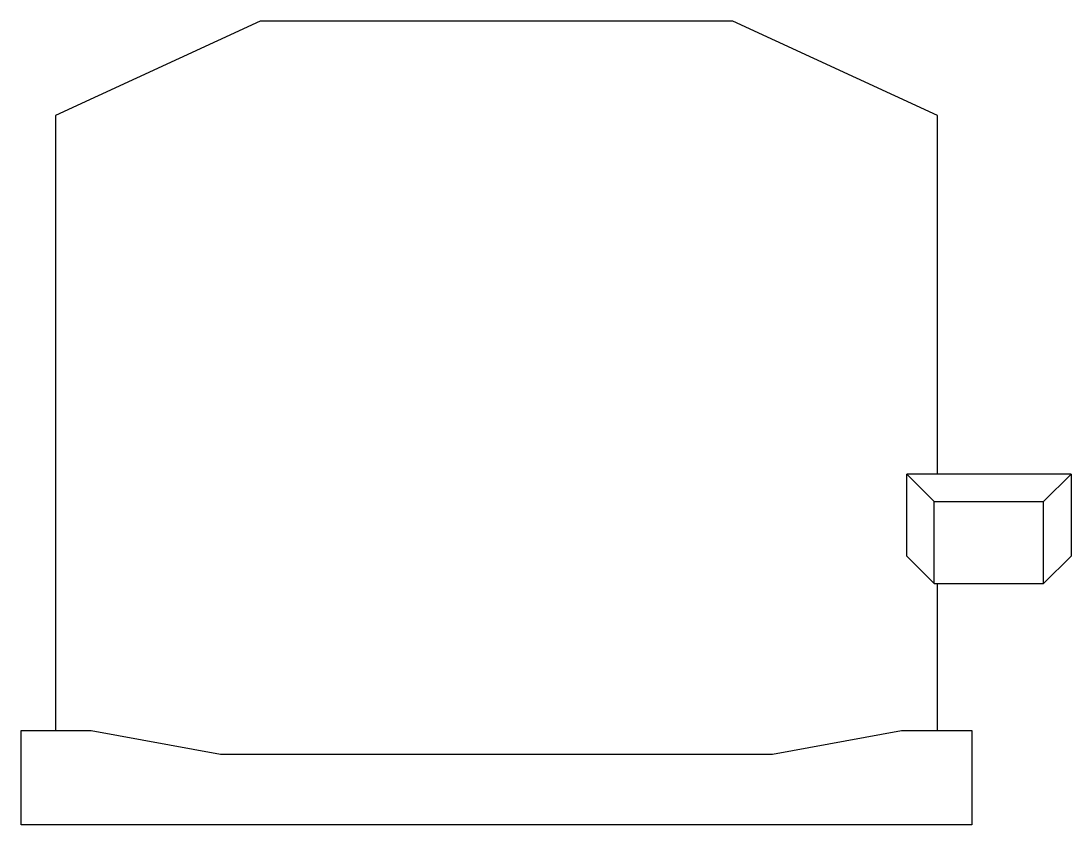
# Model space of a CAD drawing. Extents: x -0.221 to 0.267, y 0 to 0.373.
import ezdxf

# ---------------------------------------------------------------- set-up
doc = ezdxf.new("R2010")
doc.units = 0
doc.header["$LTSCALE"] = 2
doc.layers.get('0').update_dxf_attribs({"linetype": 'CONTINUOUS'})

msp = doc.modelspace()

# ---------------------------------------------------------------- linework, layer by layer
at = {"color": 7, "linetype": 'CONTINUOUS'}
for p, q in [((-0.10965, 0.37291), (-0.20468, 0.32904)), ((0.10971, 0.37291), (-0.10965, 0.37291)), ((0.20468, 0.32904), (0.10971, 0.37291)), ((-0.20468, 0.32904), (-0.20468, 0.04387)), ((0.20468, 0.16279), (0.20468, 0.32904)), ((0.26672, 0.16279), (0.19053, 0.16279)), ((0.19053, 0.16279), (0.20324, 0.1501)), ((0.19053, 0.1247), (0.19053, 0.16279)), ((0.25401, 0.1501), (0.26672, 0.16279)), ((0.20324, 0.11201), (0.20324, 0.1501)), ((0.20324, 0.1501), (0.25401, 0.1501)), ((0.25401, 0.11201), (0.25401, 0.1501)), ((0.19053, 0.1247), (0.20324, 0.11201)), ((0.26672, 0.1247), (0.25401, 0.11201)), ((0.20324, 0.11201), (0.25401, 0.11201)), ((0.20468, 0.04387), (0.20468, 0.11201)), ((-0.22064, 0), (-0.22064, 0.04387)), ((-0.22064, 0.04387), (-0.18809, 0.04387)), ((-0.18809, 0.04387), (-0.12812, 0.0329)), ((0.12818, 0.0329), (0.18809, 0.04387)), ((0.18809, 0.04387), (0.22064, 0.04387)), ((0.22064, 0.04387), (0.22064, 0)), ((-0.12812, 0.0329), (0.12818, 0.0329)), ((0.22064, 0), (-0.22064, 0))]:
    msp.add_line(p, q, dxfattribs=at)
msp.add_line((0.26672, 0.16279), (0.26672, 0.1247))

doc.saveas('drawing.dxf')
